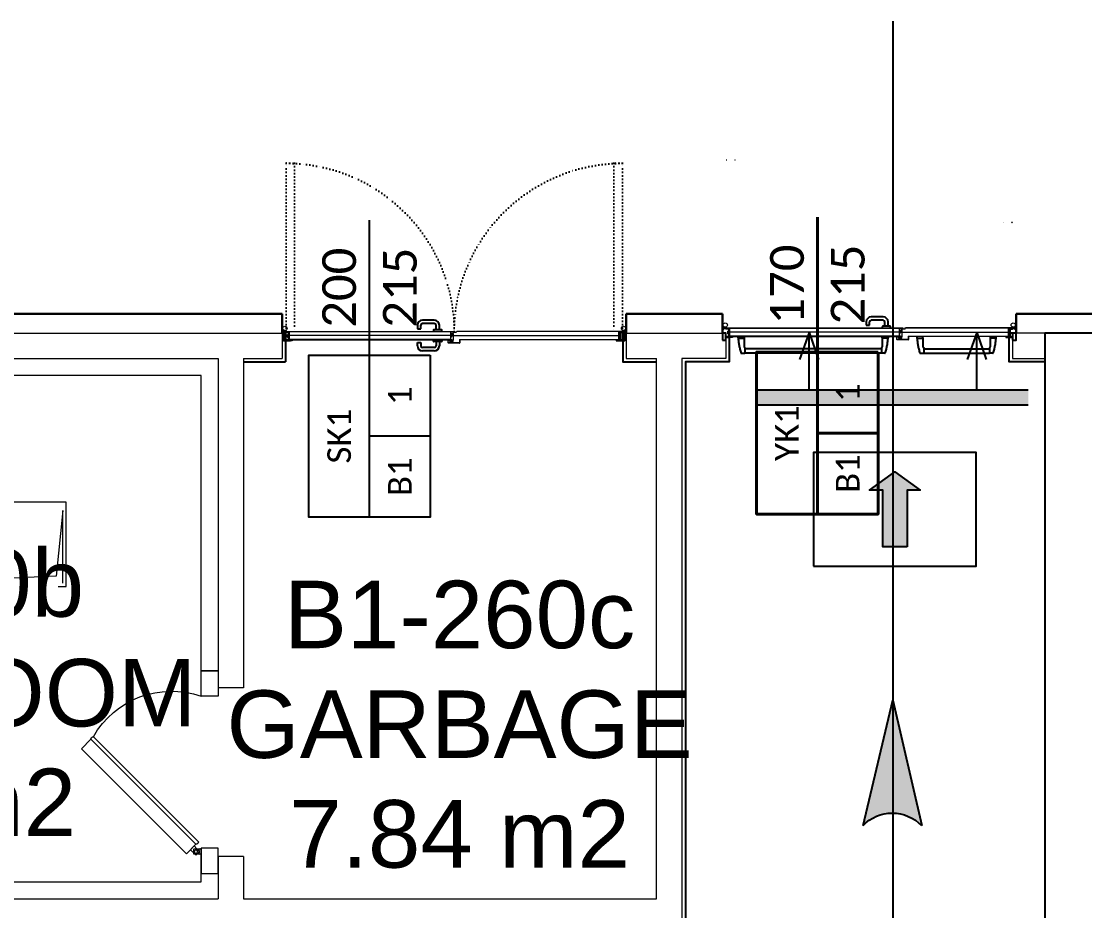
# Model space of a CAD drawing. Header units: metres. Extents: x -20317 to 2216, y -10281 to 3094.
# Drawn here: x -4075 to -3445, y -1088 to -561 of the extents above; entities that cross this region are included whole.
import ezdxf
from ezdxf.enums import TextEntityAlignment as Align

# ---------------------------------------------------------------- set-up
doc = ezdxf.new("R2010")
doc.units = ezdxf.units.M
doc.header["$MEASUREMENT"] = 0
doc.linetypes.add('DOT', pattern=[6.35, 0, -6.35])
doc.linetypes.add('HIDDEN', pattern=[9.525, 6.35, -3.175])
doc.layers.get('0').update_dxf_attribs({"color": 30, "lineweight": 0})
for name, color, linetype in [('6', 242, 'Continuous'), ('AG-DOOR', 2, 'Continuous'), ('AG-DOOR-NOTATION-METAL-SHEET', 4, 'Continuous'), ('AG-DOOR-OPENING', 9, 'HIDDEN'), ('AG-HATCH', 9, 'Continuous'), ('AG-PLASTER', 73, 'Continuous'), ('V-2_Wall_Concrete', 160, 'Continuous')]:
    doc.layers.add(name, color=color, linetype=linetype)
for name, color, linetype, lineweight in [('Ag-110', 3, 'Continuous', 30), ('AG-DOOR-NOTATION-FIRE', 1, 'Continuous', 40), ('AG-Door_Aluminum', 60, 'Continuous', 13), ('AG-Insulation_Heat_Rockwool', 95, 'BATTING', 13), ('AG-Wall', 4, 'Continuous', 20), ('AG-Wall-Cold Room Panel', 1, 'Continuous', 18), ('AI-040 @ 250', 2, 'Continuous', 20), ('shaft', 3, 'Continuous', 20)]:
    doc.layers.add(name, color=color, linetype=linetype, lineweight=lineweight)
doc.styles.add('$0$ARIAL', font='arial.ttf', dxfattribs={"width": 0.9})
doc.styles.add('CALIBRI LIGHT', font='calibril.ttf')
doc.linetypes.add('BATTING', pattern='A,0.00254,-2.54,[134,ltypeshp.shx,S=2.54,R=0,X=-2.54,Y=0],-5.08,[134,ltypeshp.shx,S=2.54,R=180,X=2.54,Y=0],-2.54', length=10.16254)

# ---------------------------------------------------------------- blocks, each defined once
blk = doc.blocks.new('A$C74964C84')
at = {"layer": 'V-2_Wall_Concrete'}
blk.add_lwpolyline([(9500, 2260), (9500, 5540), (2300, 5540)], dxfattribs=at)
blk = doc.blocks.new('$0$ok')
at = {"layer": '6'}
h = blk.add_hatch(color=256, dxfattribs=at)
edge = h.paths.add_edge_path()
edge.add_ellipse((1571515.97, 116941.68), major_axis=(-7.14, 7.19), ratio=1, start_angle=359.4528, end_angle=450.6895)
edge.add_line((1571508.87, 116934.46), (1571477.92, 116941.82))
edge.add_line((1571477.92, 116941.82), (1571508.9, 116948.94))
for p, q in [((1571477.92, 116941.82), (1571508.9, 116948.94)), ((1571508.87, 116934.46), (1571477.92, 116941.82))]:
    blk.add_line(p, q, dxfattribs=at)
at = {"layer": '6', "extrusion": (0, 0, -1)}
blk.add_ellipse((1571515.97, 116941.68), major_axis=(-7.14, 7.19), ratio=1, start_param=4.700354, end_param=6.292737, dxfattribs=at)
blk = doc.blocks.new('$0$KAPIYON')
at = {"layer": '6'}
blk.add_hatch(color=2, dxfattribs=at).paths.add_polyline_path([(1584376.13, 117133.58), (1584364.18, 117133.58), (1584364.18, 117115.13), (1584364.18, 117105.65), (1584357.61, 117105.65), (1584370.16, 117096.63), (1584382.7, 117105.65), (1584376.13, 117105.65), (1584376.13, 117115.13)])
at = {"layer": '6', "color": 4}
blk.add_lwpolyline([(1584330, 117143.19), (1584410.32, 117143.19), (1584410.32, 117087.02), (1584330, 117087.02), (1584330, 117143.19)], dxfattribs=at)
at = {"layer": '6', "color": 2}
blk.add_lwpolyline([(1584376.13, 117133.58), (1584364.18, 117133.58), (1584364.18, 117115.13), (1584364.18, 117105.65), (1584357.61, 117105.65), (1584370.16, 117096.63), (1584382.7, 117105.65), (1584376.13, 117105.65), (1584376.13, 117115.13)], close=True, dxfattribs=at)
blk = doc.blocks.new('$0$A$C07630900')
at = {"layer": '6', "xscale": 0.5, "yscale": 0.5, "zscale": 0.5, "rotation": 270}
blk.add_blockref('$0$KAPIYON', (-58543.51, 792191.76), dxfattribs=at)
blk = doc.blocks.new('$0$A$C2DA34C5B')
at = {"xscale": 24, "yscale": 24, "zscale": 24}
blk.add_blockref('$0$A$C07630900', (315.3, -160.4), dxfattribs=at)
blk = doc.blocks.new('$0$I')
at = {"layer": '6', "linetype": 'Continuous'}
blk.add_hatch(color=4, dxfattribs=at).paths.add_polyline_path([(208591, 128493), (208591, 128667), (205379, 128667), (205379, 128493)])
at = {"layer": '6', "color": 4}
for p, q in [((208591, 128667), (205379, 128667)), ((205379, 128493), (208591, 128493))]:
    blk.add_line(p, q, dxfattribs=at)
at = {"layer": '6'}
for p, q in [((205991, 128493), (205991, 127812)), ((207979, 128493), (207979, 127812)), ((205991, 127812), (205877, 128131)), ((205991, 127812), (206104, 128131)), ((207979, 127812), (207866, 128131)), ((207979, 127812), (208093, 128131))]:
    blk.add_line(p, q, dxfattribs=at)
blk = doc.blocks.new('$0$A$C797D3CE4')
at = {"layer": '6', "xscale": -0.4999999999999911, "yscale": 0.4999999999999911, "zscale": 0.4999999999999911, "rotation": 180}
blk.add_blockref('$0$I', (-103492.2, 64333.6), dxfattribs=at)
at = {"layer": '6', "ltscale": 250, "rotation": 270}
blk.add_blockref('$0$A$C2DA34C5B', (-11.9, 33.2), dxfattribs=at)
blk = doc.blocks.new('$0$A$C742A37F2')
at = {"layer": '6'}
blk.add_line((58.85, -0.7747), (58.85, -19.8211), dxfattribs=at)
at = {"layer": '6', "xscale": -0.000999999999985448, "yscale": 0.000999999999985448, "zscale": 0.000999999999985448}
blk.add_blockref('$0$A$C797D3CE4', (58.8503, -3.0469), dxfattribs=at)
at = {"layer": '6', "extrusion": (0, 0, -1), "xscale": -0.02399999999994179, "yscale": 0.02399999999994179, "zscale": -0.02399999999994179, "rotation": 90}
blk.add_blockref('$0$ok', (2747.7537, 37710.674), dxfattribs=at)
blk = doc.blocks.new('*U16')
at = {"style": '$0$ARIAL'}
for tag, p in [('NO', (1.676, 0.8)), ('MAHAL', (1.676, -1.8)), ('ALAN', (1.676, -4.4))]:
    blk.add_attdef(tag, text='', height=1.6, dxfattribs=at).set_placement(p, align=Align.MIDDLE_CENTER)
blk = doc.blocks.new('conta')
at = {"layer": 'AG-Door_Aluminum', "ltscale": 10}
for p, q in [((-2649.87, 5345.53), (-2649.81, 5345.61)), ((-2649.88, 5344.46), (-2649.78, 5344.3)), ((-2649.78, 5344.3), (-2649.74, 5344.3)), ((-2649.72, 5345.4), (-2649.28, 5345.4)), ((-2649.25, 5345.41), (-2649.09, 5345.51)), ((-2648.97, 5344.05), (-2648.78, 5343.8)), ((-2648.87, 5344.09), (-2648.7, 5343.86)), ((-2648.83, 5344.87), (-2648.56, 5345.24)), ((-2648.77, 5345.12), (-2648.63, 5345.3)), ((-2648.71, 5343.79), (-2648.71, 5343.79)), ((-2648.56, 5345.31), (-2648.56, 5345.31))]:
    blk.add_line(p, q, dxfattribs=at)
for centre, radius, start, end in [((-2649.74, 5345.58), 0.0696, 22.24275, 159.25804), ((-2649.01, 5345.57), 0.05, 18.79511, 42.1429), ((-2651.17, 5344.83), 2.33, 7.58966, 18.79511), ((-2653.03, 5345), 3.19, 350.46739, 8.93723), ((-2649.87, 5344.47), 0.02, 170.46739, 213.74513), ((-2649.83, 5345.5), 0.05, 140.63452, 188.93723), ((-2650.94, 5345.01), 1.24, 340.33821, 16.77718), ((-2649.74, 5344.58), 0.03, 160.33821, 273.26661), ((-2649.72, 5345.37), 0.03, 90, 196.77718), ((-2649.56, 5341.55), 3.01, 80.43616, 93.26661), ((-2649.28, 5345.45), 0.05, 270, 303.00619), ((-2649.22, 5344.14), 0.231, 353.95711, 81.90038), ((-2649.08, 5345.49), 0.03, 4.79721, 123.00619), ((-2649.06, 5344.54), 0.03, 260.43616, 338.70659), ((-2650.22, 5344.99), 1.27, 338.70659, 23.04177), ((-2648.89, 5344.11), 0.1, 173.95711, 217.26527), ((-2658.2, 5345.19), 9.36, 353.68569, 357.8537), ((-2648.79, 5344.15), 0.1, 173.68569, 217.26527), ((-2648.81, 5345.15), 0.05, 187.58966, 322.73473), ((-2648.79, 5344.84), 0.05, 142.73473, 180.2669), ((-2648.74, 5343.83), 0.05, 217.26527, 307.26527), ((-2648.74, 5343.83), 0.05, 307.26527, 37.26527), ((-2648.59, 5345.27), 0.05, 52.73473, 142.73473), ((-2648.59, 5345.27), 0.05, 322.73473, 52.73473)]:
    blk.add_arc(centre, radius, start, end, dxfattribs=at)
for points, knots in [([(-2648.98, 5345.6), (-2649, 5345.63), (-2649.09, 5345.71), (-2649.23, 5345.44), (-2649.32, 5345.74), (-2649.39, 5345.46), (-2649.51, 5345.75), (-2649.59, 5345.5), (-2649.65, 5345.57), (-2649.68, 5345.61)], [0.0086373, 0.0086373, 0.0086373, 0.0086373, 0.1097304, 0.3133405, 0.4430081, 0.5658764, 0.7165186, 0.8527974, 0.9648495, 0.9648495, 0.9648495, 0.9648495]), ([(-2649.74, 5344.31), (-2649.74, 5344.34), (-2649.7, 5344.52), (-2649.59, 5344.33), (-2649.34, 5344.36), (-2649.23, 5344.37), (-2649.18, 5344.37)], [0, 0, 0, 0, 0.1008757, 0.3841126, 0.5436166, 0.6906785, 0.6906785, 0.6906785, 0.6906785])]:
    blk.add_open_spline(points, degree=3, knots=knots, dxfattribs=at)
blk = doc.blocks.new('YANGIN KAC KAPI')
at = {"layer": 'AG-HATCH', "lineweight": 5, "ltscale": 2}
h = blk.add_hatch(color=256, dxfattribs=at)
h.dxf.hatch_style = 1
h.paths.add_polyline_path([(-1.6435, -0.0225), (-1.6455, -0.0225), (-1.6455, -0.0085), (-1.6435, -0.0085)])
h = blk.add_hatch(color=256, dxfattribs=at)
h.dxf.hatch_style = 1
h.paths.add_polyline_path([(0.0235, -0.0225), (0.0255, -0.0225), (0.0255, -0.0085), (0.0235, -0.0085)])
at = {"layer": 'AG-DOOR', "color": 4, "lineweight": -2, "ltscale": 10}
for p, q in [((-0.728, 0.0772), (-0.798, 0.0772)), ((-0.828, 0.0472), (-0.828, 0.0272)), ((-0.828, 0.0272), (-0.808, 0.0272)), ((-0.808, 0.0272), (-0.808, 0.0472)), ((-0.728, 0.0572), (-0.798, 0.0572)), ((-0.733, 0.0187), (-0.733, 0.0112)), ((-0.6855, 0.0212), (-0.7305, 0.0212)), ((-0.718, 0.0212), (-0.718, 0.0472)), ((-0.698, 0.0212), (-0.698, 0.0472)), ((-0.683, 0.0112), (-0.683, 0.0187))]:
    blk.add_line(p, q, dxfattribs=at)
at = {"layer": 'AG-DOOR', "color": 9, "linetype": 'HIDDEN', "ltscale": 100}
for p, q in [((-1.5872, -0.0463), (-1.5872, -0.0388)), ((-1.5872, -0.0463), (-1.5872, -0.0388)), ((-1.5872, -0.0463), (-1.5872, -0.0388)), ((-1.5847, -0.0488), (-1.5547, -0.0488)), ((-1.5522, -0.0388), (-1.5522, -0.0463)), ((-1.5522, -0.0463), (-1.5522, -0.1013)), ((-0.733, -0.0463), (-0.733, -0.0388)), ((-0.733, -0.0463), (-0.733, -0.0388)), ((-0.733, -0.0463), (-0.733, -0.0388)), ((-0.733, -0.0463), (-0.733, -0.1013)), ((-0.7005, -0.0488), (-0.7305, -0.0488)), ((-0.698, -0.0388), (-0.698, -0.0463)), ((-0.527, -0.0388), (-0.527, -0.0463)), ((-0.5245, -0.0488), (-0.4945, -0.0488)), ((-0.492, -0.0463), (-0.492, -0.0388)), ((-0.492, -0.0463), (-0.492, -0.0388)), ((-0.492, -0.0463), (-0.492, -0.0388)), ((-0.492, -0.0463), (-0.492, -0.1013)), ((-0.0928, -0.0388), (-0.0928, -0.0463)), ((-0.0928, -0.0463), (-0.0928, -0.1013)), ((-0.0603, -0.0488), (-0.0903, -0.0488)), ((-0.0578, -0.0463), (-0.0578, -0.0388)), ((-0.0578, -0.0463), (-0.0578, -0.0388)), ((-0.0578, -0.0463), (-0.0578, -0.0388)), ((-1.5472, -0.1038), (-1.5497, -0.1038)), ((-1.5472, -0.1038), (-1.5472, -0.1388)), ((-0.738, -0.1113), (-1.5472, -0.1113)), ((-0.738, -0.1038), (-0.738, -0.1388)), ((-0.738, -0.1038), (-0.7355, -0.1038)), ((-0.487, -0.1038), (-0.4895, -0.1038)), ((-0.487, -0.1038), (-0.487, -0.1388)), ((-0.487, -0.1113), (-0.0978, -0.1113)), ((-0.0978, -0.1038), (-0.0978, -0.1388)), ((-0.0978, -0.1038), (-0.0953, -0.1038)), ((-1.5679, -0.1388), (-1.5472, -0.1388)), ((-0.738, -0.1388), (-1.5472, -0.1388)), ((-0.7173, -0.1388), (-0.738, -0.1388)), ((-0.5077, -0.1388), (-0.487, -0.1388)), ((-0.487, -0.1388), (-0.0978, -0.1388)), ((-0.0771, -0.1388), (-0.0978, -0.1388))]:
    blk.add_line(p, q, dxfattribs=at)
at = {"layer": 'AG-DOOR', "color": 9, "ltscale": 10}
for p, q in [((-0.627, -0.001), (-0.63, -0.001)), ((-0.63, -0.0203), (-0.627, -0.0203)), ((-0.627, -0.016), (-0.627, -0.001)), ((-0.627, -0.0035), (-0.617, -0.0035)), ((-0.627, -0.0055), (-0.617, -0.0055)), ((-0.617, -0.0095), (-0.627, -0.016)), ((-0.627, -0.0203), (-0.627, -0.016))]:
    blk.add_line(p, q, dxfattribs=at)
at = {"layer": 'AG-DOOR', "color": 4, "lineweight": -2, "ltscale": 10}
for centre, radius, start, end in [((-0.798, 0.0472), 0.03, 90, 180), ((-0.728, 0.0472), 0.03, 0, 90), ((-0.798, 0.0472), 0.01, 90, 180), ((-0.7305, 0.0187), 0.0025, 90, 180), ((-0.728, 0.0472), 0.01, 0, 90), ((-0.6855, 0.0187), 0.0025, 0, 90)]:
    blk.add_arc(centre, radius, start, end, dxfattribs=at)
at = {"layer": 'AG-DOOR', "color": 9, "linetype": 'HIDDEN', "ltscale": 100}
for centre, radius, start, end in [((-1.2116, -0.0232), 0.3763, 183.52771, 197.61984), ((-1.5847, -0.0463), 0.0025, 180, 270), ((-1.5547, -0.0463), 0.0025, 270, 0), ((-0.7305, -0.0463), 0.0025, 180, 270), ((-0.7305, -0.0463), 0.0025, 180, 270), ((-0.7305, -0.0463), 0.0025, 180, 270), ((-1.0736, -0.0232), 0.3763, 342.38016, 356.47229), ((-0.7005, -0.0463), 0.0025, 270, 0), ((-0.1514, -0.0232), 0.3763, 183.52771, 197.61984), ((-0.5245, -0.0463), 0.0025, 180, 270), ((-0.4945, -0.0463), 0.0025, 270, 0), ((-0.4945, -0.0463), 0.0025, 270, 0), ((-0.4945, -0.0463), 0.0025, 270, 0), ((-0.0903, -0.0463), 0.0025, 180, 270), ((-0.4334, -0.0232), 0.3763, 342.38016, 356.47229), ((-0.0603, -0.0463), 0.0025, 270, 0), ((-1.5497, -0.1013), 0.0025, 180, 270), ((-0.7355, -0.1013), 0.0025, 270, 0), ((-0.4895, -0.1013), 0.0025, 180, 270), ((-0.0953, -0.1013), 0.0025, 270, 0), ((-1.5679, -0.1363), 0.0025, 197.61984, 270), ((-0.7173, -0.1363), 0.0025, 270, 342.38016), ((-0.5077, -0.1363), 0.0025, 197.61984, 270), ((-0.0771, -0.1363), 0.0025, 270, 342.38016)]:
    blk.add_arc(centre, radius, start, end, dxfattribs=at)
at = {"layer": 'AG-DOOR-OPENING', "color": 9, "linetype": 'DOT'}
for points in [[(-1.657, 0.0112), (-1.657, 1.0072, -0.414214), (-1.656, 1.0082), (-1.608, 1.0082, -0.414214), (-1.607, 1.0072), (-1.607, 0.0112)], [(0.037, 0.0112), (0.037, 0.6352, 0.414214), (0.036, 0.6362), (-0.012, 0.6362, 0.414214), (-0.013, 0.6352), (-0.013, 0.0112)]]:
    blk.add_lwpolyline(points, format="xyb", dxfattribs=at)
for centre, radius, start, end in [((-1.6505, -0.0343), 1.0415, 2.44737, 90.35502), ((0.0275, -0.0023), 0.6376, 89.14491, 178.86795)]:
    blk.add_arc(centre, radius, start, end, dxfattribs=at)
at = {"layer": 'AG-Door_Aluminum', "color": 9, "ltscale": 10}
for p, q in [((-1.6755, 0.0251), (-1.679, 0.024)), ((-1.6713, 0.0143), (-1.6705, 0.0108)), ((-1.6705, 0.0108), (-1.6676, 0.0114)), ((-1.6676, 0.0114), (-1.6686, 0.0162)), ((-1.6676, 0.01), (-1.6676, 0.0167)), ((-1.6646, 0.01), (-1.6646, 0.0161)), ((-1.6547, 0.0195), (-1.6595, 0.0149)), ((-1.642, 0.008), (-1.6568, 0.008)), ((-1.642, 0.005), (-1.6431, 0.005)), ((-1.64, -0.0085), (-1.64, 0.003)), ((0.02, -0.0085), (0.02, 0.003)), ((0.022, 0.008), (0.0368, 0.008)), ((0.022, 0.005), (0.0231, 0.005)), ((0.0347, 0.0195), (0.0395, 0.0149)), ((0.0446, 0.01), (0.0446, 0.0161)), ((0.0476, 0.01), (0.0476, 0.0167)), ((0.0476, 0.0114), (0.0486, 0.0162)), ((0.0505, 0.0108), (0.0476, 0.0114)), ((0.0513, 0.0143), (0.0505, 0.0108)), ((0.0555, 0.0251), (0.059, 0.024)), ((-1.64, -0.0174), (-1.64, -0.0085)), ((-1.637, -0.0174), (-1.64, -0.0174)), ((0.017, -0.0174), (0.02, -0.0174)), ((0.02, -0.0174), (0.02, -0.0085))]:
    blk.add_line(p, q, dxfattribs=at)
at = {"layer": 'AG-Door_Aluminum', "ltscale": 0.3}
for p, q in [((-1.657, 0.0092), (-1.657, 0.0102)), ((-1.656, 0.0112), (-0.6109, 0.0112)), ((-1.656, 0.0102), (-0.611, 0.0102)), ((-1.656, 0.0102), (-1.656, 0.0092)), ((-1.656, 0.0092), (-1.637, 0.0092)), ((-1.656, 0.0082), (-1.639, 0.0082)), ((-1.655, 0.0092), (-1.655, 0.0102)), ((-1.639, 0.0092), (-1.639, 0.0082)), ((-1.637, -0.0085), (-1.637, 0.0092)), ((-1.636, -0.0085), (-1.636, 0.0092)), ((-0.631, -0.0085), (-0.631, 0.0092)), ((-0.63, -0.0085), (-0.63, 0.0092)), ((-0.611, 0.0092), (-0.63, 0.0092)), ((-0.628, 0.0092), (-0.628, 0.0082)), ((-0.611, 0.0082), (-0.628, 0.0082)), ((-0.6186, 0.006), (-0.6186, -0.0005)), ((-0.6176, 0.007), (-0.5982, 0.007)), ((-0.6171, 0.006), (-0.5977, 0.006)), ((-0.612, 0.0092), (-0.612, 0.0102)), ((-0.611, 0.0102), (-0.611, 0.0092)), ((-0.61, 0.0092), (-0.61, 0.0102)), ((-0.5982, 0.007), (-0.5945, 0.0112)), ((-0.5977, 0.006), (-0.5941, 0.0102)), ((0.036, 0.0112), (-0.5945, 0.0112)), ((0.036, 0.0102), (-0.5941, 0.0102)), ((0.016, -0.0085), (0.016, 0.0092)), ((0.017, -0.0085), (0.017, 0.0092)), ((0.036, 0.0092), (0.017, 0.0092)), ((0.019, 0.0092), (0.019, 0.0082)), ((0.036, 0.0082), (0.019, 0.0082)), ((0.035, 0.0092), (0.035, 0.0102)), ((0.036, 0.0102), (0.036, 0.0092)), ((0.037, 0.0092), (0.037, 0.0102)), ((-1.637, -0.0378), (-1.637, -0.0085)), ((-1.636, -0.0378), (-1.636, -0.0085)), ((-0.631, -0.0378), (-1.636, -0.0378)), ((-1.636, -0.0388), (-0.631, -0.0388)), ((-0.6468, -0.0576), (-0.6468, -0.0421)), ((-0.6458, -0.0411), (-0.6335, -0.0411)), ((-0.6458, -0.0571), (-0.6458, -0.0426)), ((-0.5783, -0.0586), (-0.6458, -0.0586)), ((-0.6453, -0.0421), (-0.6341, -0.0421)), ((-0.5788, -0.0576), (-0.6453, -0.0576)), ((-0.6336, -0.0427), (-0.6348, -0.0489)), ((-0.6338, -0.0501), (-0.6186, -0.0501)), ((-0.631, -0.0378), (-0.631, -0.0085)), ((-0.63, -0.0378), (-0.63, -0.0085)), ((-0.6176, -0.0491), (-0.6176, -0.0416)), ((-0.5783, -0.0388), (-0.5783, -0.0571)), ((-0.5773, -0.0378), (0.016, -0.0378)), ((-0.5773, -0.0393), (-0.5773, -0.0576)), ((0.016, -0.0388), (-0.5768, -0.0388)), ((0.016, -0.0378), (0.016, -0.0085)), ((0.017, -0.0378), (0.017, -0.0085))]:
    blk.add_line(p, q, dxfattribs=at)
at = {"layer": 'AG-Door_Aluminum', "color": 4, "ltscale": 0.3}
for p, q in [((-1.6448, 0.0044), (-1.6448, -0.0057)), ((0.0248, 0.0044), (0.0248, -0.0057)), ((-1.6453, -0.0384), (-1.6567, -0.0384)), ((-1.6473, -0.0085), (-1.6473, -0.0082)), ((-1.6473, -0.0228), (-1.6473, -0.0085)), ((-1.6448, -0.0253), (-1.6448, -0.0379)), ((0.0248, -0.0253), (0.0248, -0.0379)), ((0.0253, -0.0384), (0.0367, -0.0384)), ((0.0273, -0.0085), (0.0273, -0.0082)), ((0.0273, -0.0228), (0.0273, -0.0085))]:
    blk.add_line(p, q, dxfattribs=at)
for points in [[(-1.6742, 0.0074), (-1.6742, 0), (-1.676, 0), (-1.676, 0.0074, -0.414214), (-1.6734, 0.01), (-1.6624, 0.01, -0.414214), (-1.66, 0.0076, 0.414214), (-1.6594, 0.007), (-1.6456, 0.007)], [(-1.6456, 0.0052), (-1.6594, 0.0052, -0.414214), (-1.6618, 0.0076, 0.414214), (-1.6624, 0.0082), (-1.6734, 0.0082, 0.414214), (-1.6742, 0.0074)], [(-1.643, 0.0044), (-1.643, -0.006, -0.414214), (-1.645, -0.008, 0.414214), (-1.6455, -0.0085), (-1.6455, -0.0225, 0.414214), (-1.645, -0.023, -0.414214), (-1.643, -0.025), (-1.643, -0.0379, -0.414214), (-1.6453, -0.0402), (-1.6567, -0.0402, 1), (-1.6567, -0.0432), (-1.6218, -0.0432)], [(0.023, 0.0044), (0.023, -0.006, 0.414214), (0.025, -0.008, -0.414214), (0.0255, -0.0085), (0.0255, -0.0225, -0.414214), (0.025, -0.023, 0.414214), (0.023, -0.025), (0.023, -0.0379, 0.414214), (0.0253, -0.0402), (0.0367, -0.0402, -1), (0.0367, -0.0432), (0.0018, -0.0432)], [(0.0542, 0.0074), (0.0542, 0), (0.056, 0), (0.056, 0.0074, 0.414214), (0.0534, 0.01), (0.0424, 0.01, 0.414214), (0.04, 0.0076, -0.414214), (0.0394, 0.007), (0.0256, 0.007)], [(0.0256, 0.0052), (0.0394, 0.0052, 0.414214), (0.0418, 0.0076, -0.414214), (0.0424, 0.0082), (0.0534, 0.0082, -0.414214), (0.0542, 0.0074)], [(-1.631, -0.0432), (-1.631, -0.0414), (-1.6218, -0.0414, -1), (-1.6218, -0.045), (-1.6567, -0.045)], [(0.011, -0.0432), (0.011, -0.0414), (0.0018, -0.0414, 1), (0.0018, -0.045), (0.0367, -0.045)]]:
    blk.add_lwpolyline(points, format="xyb", dxfattribs=at)
at = {"layer": 'AG-Door_Aluminum', "ltscale": 0.3}
for points in [[(-0.6176, 0.0055), (-0.6176, 0, 0.414214), (-0.6171, -0.0005), (-0.6168, -0.0005, -0.414214), (-0.6158, -0.0015), (-0.6158, -0.0401, -0.414214), (-0.6168, -0.0411), (-0.6171, -0.0411)], [(-0.6176, -0.0015), (-0.6173, -0.0015, -0.414214), (-0.6168, -0.002), (-0.6168, -0.0396, -0.414214), (-0.6173, -0.0401), (-0.6176, -0.0401, 0.414214), (-0.6186, -0.0411), (-0.6186, -0.0486, -0.414214), (-0.6191, -0.0491), (-0.6332, -0.0491, -0.469603), (-0.6337, -0.0485), (-0.6325, -0.0422)]]:
    blk.add_lwpolyline(points, format="xyb", dxfattribs=at)
at = {"layer": 'AG-Door_Aluminum', "color": 9, "ltscale": 10}
for centre in [(-1.6634, 0.0286), (0.0434, 0.0286)]:
    blk.add_circle(centre, 0.0126, dxfattribs=at)
for centre, radius, start, end in [((-1.6634, 0.0286), 0.0163, 196.34581, 241.20119), ((-1.6715, 0.0156), 0.00297, 12.12919, 36.6827), ((-1.6568, 0.012), 0.007, 144.8285, 196.60081), ((-1.6568, 0.012), 0.004, 133.50103, 269.7288), ((-1.642, 0.003), 0.005, 0, 89.99772), ((-1.642, 0.003), 0.002, 0, 90), ((0.022, 0.003), 0.005, 90.00228, 180), ((0.022, 0.003), 0.002, 90, 180), ((0.0368, 0.012), 0.004, 270.2712, 46.49897), ((0.0368, 0.012), 0.007, 343.39919, 35.1715), ((0.0515, 0.0156), 0.00297, 143.3173, 167.87081), ((0.0434, 0.0286), 0.0163, 298.79881, 343.65419)]:
    blk.add_arc(centre, radius, start, end, dxfattribs=at)
at = {"layer": 'AG-Door_Aluminum', "ltscale": 0.3}
for centre, radius, start, end in [((-1.656, 0.0102), 0.001, 90, 180), ((-1.656, 0.0092), 0.001, 180, 270), ((-1.637, 0.0092), 0.001, 0, 90), ((-0.63, 0.0092), 0.001, 90, 180), ((-0.6176, 0.006), 0.001, 90, 180), ((-0.6171, 0.0055), 0.0005, 90, 180), ((-0.611, 0.0102), 0.001, 0, 90), ((-0.611, 0.0092), 0.001, 270, 0), ((0.017, 0.0092), 0.001, 90, 180), ((0.036, 0.0102), 0.001, 0, 90), ((0.036, 0.0092), 0.001, 270, 0), ((-1.636, -0.0378), 0.001, 180, 270), ((-0.6458, -0.0421), 0.001, 90, 180), ((-0.6458, -0.0576), 0.001, 180, 270), ((-0.6453, -0.0426), 0.0005, 90, 180), ((-0.6453, -0.0571), 0.0005, 180, 270), ((-0.6338, -0.0491), 0.001, 168.93196, 270), ((-0.6341, -0.0426), 0.0005, 348.93196, 90), ((-0.6335, -0.0421), 0.001, 349.38034, 90), ((-0.631, -0.0378), 0.001, 270, 0), ((-0.6176, -0.0005), 0.001, 180, 270), ((-0.6186, -0.0491), 0.001, 270, 0), ((-0.6171, -0.0416), 0.0005, 90, 180), ((-0.5788, -0.0571), 0.0005, 270, 0), ((-0.5773, -0.0388), 0.001, 90.00032, 180), ((-0.5783, -0.0576), 0.001, 270, 0), ((-0.5768, -0.0393), 0.0005, 90, 180), ((0.016, -0.0378), 0.001, 270, 0)]:
    blk.add_arc(centre, radius, start, end, dxfattribs=at)
at = {"layer": 'AG-Door_Aluminum', "color": 4, "ltscale": 0.3}
for centre, radius, start, end in [((-1.6456, 0.0044), 0.0026, 0, 90), ((-1.6456, 0.0044), 0.0008, 0, 90), ((0.0256, 0.0044), 0.0026, 90, 180), ((0.0256, 0.0044), 0.0008, 90, 180), ((-1.6567, -0.0417), 0.0033, 90, 270), ((-1.6453, -0.0082), 0.002, 90, 180), ((-1.6453, -0.0228), 0.002, 180, 270), ((-1.6453, -0.0057), 0.0005, 270, 0), ((-1.6453, -0.0253), 0.0005, 0, 90), ((-1.6453, -0.0379), 0.0005, 270, 0), ((0.0253, -0.0057), 0.0005, 180, 270), ((0.0253, -0.0253), 0.0005, 90, 180), ((0.0253, -0.0379), 0.0005, 180, 270), ((0.0253, -0.0082), 0.002, 0, 90), ((0.0253, -0.0228), 0.002, 270, 0), ((0.0367, -0.0417), 0.0033, 270, 90)]:
    blk.add_arc(centre, radius, start, end, dxfattribs=at)
at = {"layer": 'AG-HATCH', "color": 9, "linetype": 'Continuous'}
for p, q in [((-1.6565, -0.0427), (-1.6565, -0.0422)), ((-1.6514, -0.0419), (-1.6504, -0.0403)), ((-1.651, -0.0432), (-1.6378, -0.0432)), ((-1.6503, -0.0413), (-1.6498, -0.0407)), ((-1.6501, -0.0416), (-1.6484, -0.0416)), ((-1.6476, -0.0412), (-1.6471, -0.0403)), ((-1.6469, -0.0413), (-1.6466, -0.0407)), ((-1.6467, -0.0416), (-1.6451, -0.0416)), ((-1.643, -0.0395), (-1.643, -0.0353)), ((-1.642, -0.0352), (-1.6405, -0.0403)), ((0.031, -0.0432), (0.0178, -0.0432)), ((0.022, -0.0352), (0.0205, -0.0403)), ((0.023, -0.0395), (0.023, -0.0353)), ((0.0267, -0.0416), (0.0251, -0.0416)), ((0.0269, -0.0413), (0.0266, -0.0407)), ((0.0276, -0.0412), (0.0271, -0.0403)), ((0.0301, -0.0416), (0.0284, -0.0416)), ((0.0303, -0.0413), (0.0298, -0.0407)), ((0.0314, -0.0419), (0.0304, -0.0403)), ((0.0315, -0.0427), (0.0315, -0.0422))]:
    blk.add_line(p, q, dxfattribs=at)
at = {"layer": 'AG-HATCH', "ltscale": 2.5}
for points in [[(-1.68, -0.06), (-1.66, -0.06), (-1.66, -0.02), (-1.68, -0.02), (-1.68, -0.06)], [(0.04, -0.06), (0.06, -0.06), (0.06, -0.02), (0.04, -0.02), (0.04, -0.06)]]:
    blk.add_lwpolyline(points, dxfattribs=at)
at = {"layer": 'AG-HATCH', "lineweight": 5, "ltscale": 2}
for points in [[(-1.6455, -0.0225), (-1.6435, -0.0225), (-1.6435, -0.0085), (-1.6455, -0.0085), (-1.6455, -0.0225)], [(0.0255, -0.0225), (0.0235, -0.0225), (0.0235, -0.0085), (0.0255, -0.0085), (0.0255, -0.0225)]]:
    blk.add_lwpolyline(points, dxfattribs=at)
at = {"layer": 'AG-HATCH', "color": 9, "linetype": 'Continuous'}
for centre, radius, start, end in [((-1.6461, -0.1754), 0.1336, 92.29751, 94.48629), ((-1.6514, -0.0182), 0.0251, 258.20033, 270.91744), ((-1.6501, -0.0405), 0.000316, 324.95864, 145.01524), ((-1.6501, -0.0414), 0.000211, 145.01233, 270), ((-1.6484, -0.0406), 0.00105, 270.01063, 324.99231), ((-1.6468, -0.0405), 0.000316, 331.16903, 157.44011), ((-1.6467, -0.0414), 0.000211, 151.21018, 270), ((-1.6451, -0.0395), 0.00211, 270, 0), ((-1.6425, -0.0353), 0.000526, 15.58841, 180), ((-1.6391, -0.0399), 0.00147, 195.58873, 270), ((-1.6386, -0.0169), 0.0245, 268.78063, 294.54598), ((-1.6425, -0.0108), 0.0327, 278.29216, 296.04744), ((-1.6283, -0.0397), 0.000526, 285.31477, 104.50815), ((0.0083, -0.0397), 0.000526, 75.49185, 254.68523), ((0.0225, -0.0108), 0.0327, 243.95256, 261.70784), ((0.0186, -0.0169), 0.0245, 245.45402, 271.21937), ((0.0191, -0.0399), 0.00147, 270, 344.41127), ((0.0225, -0.0353), 0.000526, 0, 164.41159), ((0.0251, -0.0395), 0.00211, 180, 270), ((0.0268, -0.0405), 0.000316, 22.55989, 208.83097), ((0.0267, -0.0414), 0.000211, 270, 28.78982), ((0.0284, -0.0406), 0.00105, 215.00769, 269.98937), ((0.0301, -0.0405), 0.000316, 34.98476, 215.04136), ((0.0301, -0.0414), 0.000211, 270, 34.98767), ((0.031, -0.0427), 0.000526, 270, 0), ((0.031, -0.0422), 0.000526, 0, 35.00769)]:
    blk.add_arc(centre, radius, start, end, dxfattribs=at)
at = {"layer": 'AG-Insulation_Heat_Rockwool', "ltscale": 0.45}
for p, q in [((-0.631, -0.0138), (-1.636, -0.0138)), ((-0.6158, -0.0138), (0.016, -0.0138))]:
    blk.add_line(p, q, dxfattribs=at)
at = {"layer": 'AG-DOOR', "xscale": -0.01, "yscale": 0.01, "zscale": 0.01, "rotation": 270}
blk.add_blockref('conta', (-54.0784, 26.4499), dxfattribs=at)
blk = doc.blocks.new('*U118')
blk.add_lwpolyline([(1000, -450), (2200, -450), (2200, 450), (1000, 450)], close=True)
for points in [[(2200, 0), (0, 0)], [(1600, -450), (1600, 0)]]:
    blk.add_lwpolyline(points)
at = {"style": 'CALIBRI LIGHT'}
for tag, height, p in [('GENİŞLİK', 250, (500, 225)), ('KAPIKODU', 175, (1600, 225)), ('YÜKSEKLİK', 250, (500, -225)), ('KATTAKI.SAYISI', 175, (1300, -225)), ('BULUNDUGU.KAT', 175, (1900, -225))]:
    blk.add_attdef(tag, text='', height=height, dxfattribs=at).set_placement(p, align=Align.MIDDLE_CENTER)
blk = doc.blocks.new('A$C022B2E79')
at = {"layer": 'AG-Wall-Cold Room Panel', "ltscale": 1000}
for points in [[(1.8, 69.76, -0.39805), (1.94, 69.76), (5.23, 66.82), (2.97, 64.56), (0.03, 67.85, -0.39805), (0.03, 67.98)], [(2.87, 69.63, 0.617768), (3.45, 69.88), (3.51, 70.98), (0.31, 70.98), (0.37, 69.88, 0.617768), (0.94, 69.63, -0.364026)], [(0.55, 66.58), (0.37, 69.88, 0.617768), (0.94, 69.63, -0.364026), (2.87, 69.63, 0.617768), (3.45, 69.88), (3.26, 66.58, -0.39805), (3.16, 66.48), (0.65, 66.48, -0.39805)], [(68.52, 5.66, 0.491935), (69.93, 7.07), (7.71, 69.3, 0.499706), (6.29, 67.88)]]:
    blk.add_lwpolyline(points, format="xyb", close=True, dxfattribs=at)
blk.add_lwpolyline([(62.86, 0), (68.52, 5.66), (6.29, 67.88), (0.63, 62.23), (62.86, 0)], dxfattribs=at)
blk.add_circle((1.91, 67.88), 1, dxfattribs=at)
blk.add_circle((1.91, 67.88), 1, dxfattribs=at)
blk.add_arc((43.52, 53.51), 53.42, 299.62588, 19.08979, dxfattribs=at)
blk = doc.blocks.new('sac kapı 200x215')
at = {"layer": 'AG-HATCH', "lineweight": 5, "ltscale": 2}
h = blk.add_hatch(color=256, dxfattribs=at)
h.dxf.hatch_style = 1
h.paths.add_polyline_path([(1.65, -2.25), (1.45, -2.25), (1.45, -0.85), (1.65, -0.85)])
h = blk.add_hatch(color=256, dxfattribs=at)
h.dxf.hatch_style = 1
h.paths.add_polyline_path([(198.35, -2.25), (198.55, -2.25), (198.55, -0.85), (198.35, -0.85)])
at = {"layer": 'AG-DOOR', "color": 4, "lineweight": -2, "ltscale": 10}
for p, q in [((88.2, 7.72), (81.2, 7.72)), ((78.2, 4.72), (78.2, 2.72)), ((78.2, 2.72), (80.2, 2.72)), ((80.2, 2.72), (80.2, 4.72)), ((88.2, 5.72), (81.2, 5.72)), ((87.7, 1.87), (87.7, 1.12)), ((92.45, 2.12), (87.95, 2.12)), ((89.2, 2.12), (89.2, 4.72)), ((91.2, 2.12), (91.2, 4.72)), ((92.7, 1.12), (92.7, 1.87)), ((78.2, -5.48), (80.2, -5.48)), ((78.2, -7.48), (78.2, -5.48)), ((80.2, -5.48), (80.2, -7.48)), ((87.7, -4.63), (87.7, -3.88)), ((92.45, -4.88), (87.95, -4.88)), ((89.2, -4.88), (89.2, -7.48)), ((91.2, -4.88), (91.2, -7.48)), ((92.7, -3.88), (92.7, -4.63)), ((88.2, -8.48), (81.2, -8.48)), ((88.2, -10.48), (81.2, -10.48))]:
    blk.add_line(p, q, dxfattribs=at)
at = {"layer": 'AG-DOOR', "color": 9, "ltscale": 10}
for p, q in [((98.3, -0.1), (98, -0.1)), ((98, -2.03), (98.3, -2.03)), ((98.3, -1.6), (98.3, -0.1)), ((98.3, -0.35), (99.3, -0.35)), ((98.3, -0.55), (99.3, -0.55)), ((99.3, -0.95), (98.3, -1.6)), ((98.3, -2.03), (98.3, -1.6))]:
    blk.add_line(p, q, dxfattribs=at)
at = {"layer": 'AG-DOOR', "color": 4, "lineweight": -2, "ltscale": 10}
for centre, radius, start, end in [((81.2, 4.72), 3, 90, 180), ((88.2, 4.72), 3, 0, 90), ((81.2, 4.72), 1, 90, 180), ((87.95, 1.87), 0.25, 90, 180), ((88.2, 4.72), 1, 0, 90), ((92.45, 1.87), 0.25, 0, 90), ((87.95, -4.63), 0.25, 180, 270), ((92.45, -4.63), 0.25, 270, 0), ((81.2, -7.48), 3, 180, 270), ((81.2, -7.48), 1, 180, 270), ((88.2, -7.48), 1, 270, 0), ((88.2, -7.48), 3, 270, 0)]:
    blk.add_arc(centre, radius, start, end, dxfattribs=at)
at = {"layer": 'AG-DOOR-OPENING', "color": 9, "linetype": 'DOT', "ltscale": 0.3}
for points in [[(0.3, 1.12), (0.3, 100.72, -0.414214), (0.4, 100.82), (5.2, 100.82, -0.414214), (5.3, 100.72), (5.3, 1.12)], [(199.7, 1.12), (199.7, 100.72, 0.414214), (199.6, 100.82), (194.8, 100.82, 0.414214), (194.7, 100.72), (194.7, 1.12)]]:
    blk.add_lwpolyline(points, format="xyb", dxfattribs=at)
for centre, start, end in [((0.23, 0.95), 0.0403, 89.95951), ((199.77, 0.95), 90.04049, 179.9597)]:
    blk.add_arc(centre, 99.77, start, end, dxfattribs=at)
at = {"layer": 'AG-Door_Aluminum', "color": 9, "ltscale": 10}
for p, q in [((-1.55, 2.51), (-1.9, 2.4)), ((-1.13, 1.43), (-1.05, 1.08)), ((-1.05, 1.08), (-0.76, 1.14)), ((-0.76, 1.14), (-0.86, 1.62)), ((-0.76, 1), (-0.76, 1.67)), ((-0.46, 1), (-0.46, 1.61)), ((0.53, 1.95), (0.05, 1.49)), ((1.8, 0.8), (0.32, 0.8)), ((1.8, 0.5), (1.69, 0.5)), ((2, -0.85), (2, 0.3)), ((198, -0.85), (198, 0.3)), ((198.2, 0.8), (199.68, 0.8)), ((198.2, 0.5), (198.31, 0.5)), ((199.47, 1.95), (199.95, 1.49)), ((200.46, 1), (200.46, 1.61)), ((200.76, 1), (200.76, 1.67)), ((200.76, 1.14), (200.86, 1.62)), ((201.05, 1.08), (200.76, 1.14)), ((201.13, 1.43), (201.05, 1.08)), ((201.55, 2.51), (201.9, 2.4)), ((2, -1.74), (2, -0.85)), ((2.3, -1.74), (2, -1.74)), ((197.7, -1.74), (198, -1.74)), ((198, -1.74), (198, -0.85))]:
    blk.add_line(p, q, dxfattribs=at)
at = {"layer": 'AG-Door_Aluminum', "ltscale": 0.3}
for p, q in [((0.3, 0.92), (0.3, 1.02)), ((0.4, 1.12), (99.91, 1.12)), ((0.4, 1.02), (99.9, 1.02)), ((0.4, 1.02), (0.4, 0.92)), ((0.4, 0.92), (2.3, 0.92)), ((0.4, 0.82), (2.1, 0.82)), ((0.5, 0.92), (0.5, 1.02)), ((2.1, 0.92), (2.1, 0.82)), ((2.3, -0.85), (2.3, 0.92)), ((2.4, -0.85), (2.4, 0.92)), ((97.9, -0.85), (97.9, 0.92)), ((98, -0.85), (98, 0.92)), ((99.9, 0.92), (98, 0.92)), ((98.2, 0.92), (98.2, 0.82)), ((99.9, 0.82), (98.2, 0.82)), ((99.14, 0.6), (99.14, -0.05)), ((99.24, 0.7), (101.18, 0.7)), ((99.29, 0.6), (101.23, 0.6)), ((99.8, 0.92), (99.8, 1.02)), ((99.9, 1.02), (99.9, 0.92)), ((100, 0.92), (100, 1.02)), ((101.18, 0.7), (101.55, 1.12)), ((101.23, 0.6), (101.59, 1.02)), ((199.6, 1.12), (101.55, 1.12)), ((199.6, 1.02), (101.59, 1.02)), ((197.6, -0.85), (197.6, 0.92)), ((197.7, -0.85), (197.7, 0.92)), ((199.6, 0.92), (197.7, 0.92)), ((197.9, 0.92), (197.9, 0.82)), ((199.6, 0.82), (197.9, 0.82)), ((199.5, 0.92), (199.5, 1.02)), ((199.6, 1.02), (199.6, 0.92)), ((199.7, 0.92), (199.7, 1.02)), ((2.3, -3.78), (2.3, -0.85)), ((2.4, -3.78), (2.4, -0.85)), ((97.9, -3.78), (2.4, -3.78)), ((2.4, -3.88), (97.9, -3.88)), ((96.32, -5.76), (96.32, -4.21)), ((96.42, -4.11), (97.65, -4.11)), ((96.42, -5.71), (96.42, -4.26)), ((103.17, -5.86), (96.42, -5.86)), ((96.47, -4.21), (97.59, -4.21)), ((103.12, -5.76), (96.47, -5.76)), ((97.64, -4.27), (97.52, -4.89)), ((97.62, -5.01), (99.14, -5.01)), ((97.9, -3.78), (97.9, -0.85)), ((98, -3.78), (98, -0.85)), ((99.24, -4.91), (99.24, -4.16)), ((103.17, -3.88), (103.17, -5.71)), ((103.27, -3.78), (197.6, -3.78)), ((103.27, -3.93), (103.27, -5.76)), ((197.6, -3.88), (103.32, -3.88)), ((197.6, -3.78), (197.6, -0.85)), ((197.7, -3.78), (197.7, -0.85))]:
    blk.add_line(p, q, dxfattribs=at)
at = {"layer": 'AG-Door_Aluminum', "color": 4, "ltscale": 0.3}
for p, q in [((1.52, 0.44), (1.52, -0.57)), ((198.48, 0.44), (198.48, -0.57)), ((1.47, -3.84), (0.33, -3.84)), ((1.27, -0.85), (1.27, -0.82)), ((1.27, -2.28), (1.27, -0.85)), ((1.52, -2.53), (1.52, -3.79)), ((198.48, -2.53), (198.48, -3.79)), ((198.53, -3.84), (199.67, -3.84)), ((198.73, -0.85), (198.73, -0.82)), ((198.73, -2.28), (198.73, -0.85))]:
    blk.add_line(p, q, dxfattribs=at)
for points in [[(-1.42, 0.74), (-1.42, 0), (-1.6, 0), (-1.6, 0.74, -0.414214), (-1.34, 1), (-0.24, 1, -0.414214), (0, 0.76, 0.414214), (0.06, 0.7), (1.44, 0.7)], [(1.44, 0.52), (0.06, 0.52, -0.414214), (-0.18, 0.76, 0.414214), (-0.24, 0.82), (-1.34, 0.82, 0.414214), (-1.42, 0.74)], [(1.7, 0.44), (1.7, -0.6, -0.414214), (1.5, -0.8, 0.414214), (1.45, -0.85), (1.45, -2.25, 0.414214), (1.5, -2.3, -0.414214), (1.7, -2.5), (1.7, -3.79, -0.414214), (1.47, -4.02), (0.33, -4.02, 1), (0.33, -4.32), (3.82, -4.32)], [(198.3, 0.44), (198.3, -0.6, 0.414214), (198.5, -0.8, -0.414214), (198.55, -0.85), (198.55, -2.25, -0.414214), (198.5, -2.3, 0.414214), (198.3, -2.5), (198.3, -3.79, 0.414214), (198.53, -4.02), (199.67, -4.02, -1), (199.67, -4.32), (196.18, -4.32)], [(201.42, 0.74), (201.42, 0), (201.6, 0), (201.6, 0.74, 0.414214), (201.34, 1), (200.24, 1, 0.414214), (200, 0.76, -0.414214), (199.94, 0.7), (198.56, 0.7)], [(198.56, 0.52), (199.94, 0.52, 0.414214), (200.18, 0.76, -0.414214), (200.24, 0.82), (201.34, 0.82, -0.414214), (201.42, 0.74)], [(2.9, -4.32), (2.9, -4.14), (3.82, -4.14, -1), (3.82, -4.5), (0.33, -4.5)], [(197.1, -4.32), (197.1, -4.14), (196.18, -4.14, 1), (196.18, -4.5), (199.67, -4.5)]]:
    blk.add_lwpolyline(points, format="xyb", dxfattribs=at)
at = {"layer": 'AG-Door_Aluminum', "ltscale": 0.3}
for points in [[(99.24, 0.55), (99.24, 0, 0.414214), (99.29, -0.05), (99.32, -0.05, -0.414214), (99.42, -0.15), (99.42, -4.01, -0.414214), (99.32, -4.11), (99.29, -4.11)], [(99.24, -0.15), (99.27, -0.15, -0.414214), (99.32, -0.2), (99.32, -3.96, -0.414214), (99.27, -4.01), (99.24, -4.01, 0.414214), (99.14, -4.11), (99.14, -4.86, -0.414214), (99.09, -4.91), (97.68, -4.91, -0.469603), (97.63, -4.85), (97.75, -4.22)]]:
    blk.add_lwpolyline(points, format="xyb", dxfattribs=at)
at = {"layer": 'AG-Door_Aluminum', "color": 9, "ltscale": 10}
for centre in [(-0.34, 2.86), (200.34, 2.86)]:
    blk.add_circle(centre, 1.26, dxfattribs=at)
for centre, radius, start, end in [((-0.34, 2.86), 1.63, 196.34581, 241.20119), ((-1.15, 1.56), 0.297, 12.12919, 36.6827), ((0.32, 1.2), 0.7, 144.8285, 196.60081), ((0.32, 1.2), 0.4, 133.50103, 269.7288), ((1.8, 0.3), 0.5, 0, 89.99772), ((1.8, 0.3), 0.2, 0, 90), ((198.2, 0.3), 0.5, 90.00228, 180), ((198.2, 0.3), 0.2, 90, 180), ((199.68, 1.2), 0.4, 270.2712, 46.49897), ((199.68, 1.2), 0.7, 343.39919, 35.1715), ((201.15, 1.56), 0.297, 143.3173, 167.87081), ((200.34, 2.86), 1.63, 298.79881, 343.65419)]:
    blk.add_arc(centre, radius, start, end, dxfattribs=at)
at = {"layer": 'AG-Door_Aluminum', "ltscale": 0.3}
for centre, radius, start, end in [((0.4, 1.02), 0.1, 90, 180), ((0.4, 0.92), 0.1, 180, 270), ((2.3, 0.92), 0.1, 0, 90), ((98, 0.92), 0.1, 90, 180), ((99.24, 0.6), 0.1, 90, 180), ((99.29, 0.55), 0.05, 90, 180), ((99.9, 1.02), 0.1, 0, 90), ((99.9, 0.92), 0.1, 270, 0), ((197.7, 0.92), 0.1, 90, 180), ((199.6, 1.02), 0.1, 0, 90), ((199.6, 0.92), 0.1, 270, 0), ((2.4, -3.78), 0.1, 180, 270), ((96.42, -4.21), 0.1, 90, 180), ((96.42, -5.76), 0.1, 180, 270), ((96.47, -4.26), 0.05, 90, 180), ((96.47, -5.71), 0.05, 180, 270), ((97.62, -4.91), 0.1, 168.93196, 270), ((97.59, -4.26), 0.05, 348.93196, 90), ((97.65, -4.21), 0.1, 349.38034, 90), ((97.9, -3.78), 0.1, 270, 0), ((99.24, -0.05), 0.1, 180, 270), ((99.14, -4.91), 0.1, 270, 0), ((99.29, -4.16), 0.05, 90, 180), ((103.12, -5.71), 0.05, 270, 0), ((103.27, -3.88), 0.1, 90.00032, 180), ((103.17, -5.76), 0.1, 270, 0), ((103.32, -3.93), 0.05, 90, 180), ((197.6, -3.78), 0.1, 270, 0)]:
    blk.add_arc(centre, radius, start, end, dxfattribs=at)
at = {"layer": 'AG-Door_Aluminum', "color": 4, "ltscale": 0.3}
for centre, radius, start, end in [((1.44, 0.44), 0.26, 0, 90), ((1.44, 0.44), 0.08, 0, 90), ((198.56, 0.44), 0.26, 90, 180), ((198.56, 0.44), 0.08, 90, 180), ((0.33, -4.17), 0.33, 90, 270), ((1.47, -0.82), 0.2, 90, 180), ((1.47, -2.28), 0.2, 180, 270), ((1.47, -0.57), 0.05, 270, 0), ((1.47, -2.53), 0.05, 0, 90), ((1.47, -3.79), 0.05, 270, 0), ((198.53, -0.57), 0.05, 180, 270), ((198.53, -2.53), 0.05, 90, 180), ((198.53, -3.79), 0.05, 180, 270), ((198.53, -0.82), 0.2, 0, 90), ((198.53, -2.28), 0.2, 270, 0), ((199.67, -4.17), 0.33, 270, 90)]:
    blk.add_arc(centre, radius, start, end, dxfattribs=at)
at = {"layer": 'AG-HATCH', "color": 9, "linetype": 'Continuous'}
for p, q in [((0.4, -4.32), (2.22, -4.32)), ((0.85, -4.27), (0.85, -4.22)), ((0.86, -4.19), (0.96, -4.03)), ((0.97, -4.13), (1.02, -4.07)), ((0.99, -4.16), (1.16, -4.16)), ((1.24, -4.12), (1.29, -4.03)), ((1.31, -4.13), (1.34, -4.07)), ((1.33, -4.16), (1.49, -4.16)), ((1.7, -3.95), (1.7, -3.53)), ((1.8, -3.52), (1.95, -4.03)), ((199.1, -4.32), (197.78, -4.32)), ((198.2, -3.52), (198.05, -4.03)), ((198.3, -3.95), (198.3, -3.53)), ((198.67, -4.16), (198.51, -4.16)), ((198.69, -4.13), (198.66, -4.07)), ((198.76, -4.12), (198.71, -4.03)), ((199.01, -4.16), (198.84, -4.16)), ((199.03, -4.13), (198.98, -4.07)), ((199.14, -4.19), (199.04, -4.03)), ((199.15, -4.27), (199.15, -4.22))]:
    blk.add_line(p, q, dxfattribs=at)
at = {"layer": 'AG-HATCH', "ltscale": 2.5}
for points in [[(-1, 0), (0, 0), (0, -4.5), (-1, -4.5)], [(200, 0), (201, 0), (201, -4.5), (200, -4.5)]]:
    blk.add_lwpolyline(points, close=True, dxfattribs=at)
at = {"layer": 'AG-HATCH', "lineweight": 5, "ltscale": 2}
for points in [[(1.45, -2.25), (1.65, -2.25), (1.65, -0.85), (1.45, -0.85), (1.45, -2.25)], [(198.55, -2.25), (198.35, -2.25), (198.35, -0.85), (198.55, -0.85), (198.55, -2.25)]]:
    blk.add_lwpolyline(points, dxfattribs=at)
at = {"layer": 'AG-HATCH', "color": 9, "linetype": 'Continuous'}
for centre, radius, start, end in [((0.9, -4.22), 0.0526, 144.99231, 180), ((0.9, -4.27), 0.0526, 180, 270), ((0.99, -4.05), 0.0316, 324.95864, 145.01524), ((0.99, -4.14), 0.0211, 145.01233, 270), ((1.16, -4.06), 0.105, 270.01063, 324.99231), ((1.32, -4.05), 0.0316, 331.16903, 157.44011), ((1.33, -4.14), 0.0211, 151.21018, 270), ((1.49, -3.95), 0.211, 270, 0), ((1.75, -3.53), 0.0526, 15.58841, 180), ((2.09, -3.99), 0.147, 195.58873, 270), ((2.14, -1.69), 2.45, 268.78063, 294.54598), ((1.75, -1.08), 3.27, 278.29216, 296.04744), ((3.17, -3.97), 0.0526, 285.31477, 104.50815), ((196.83, -3.97), 0.0526, 75.49185, 254.68523), ((198.25, -1.08), 3.27, 243.95256, 261.70784), ((197.86, -1.69), 2.45, 245.45402, 271.21937), ((197.91, -3.99), 0.147, 270, 344.41127), ((198.25, -3.53), 0.0526, 0, 164.41159), ((198.51, -3.95), 0.211, 180, 270), ((198.68, -4.05), 0.0316, 22.55989, 208.83097), ((198.67, -4.14), 0.0211, 270, 28.78982), ((198.84, -4.06), 0.105, 215.00769, 269.98937), ((199.01, -4.05), 0.0316, 34.98476, 215.04136), ((199.01, -4.14), 0.0211, 270, 34.98767), ((199.1, -4.27), 0.0526, 270, 0), ((199.1, -4.22), 0.0526, 0, 35.00769)]:
    blk.add_arc(centre, radius, start, end, dxfattribs=at)
at = {"layer": 'AG-Insulation_Heat_Rockwool', "ltscale": 0.48}
for p, q in [((97.9, -1.38), (2.4, -1.38)), ((99.42, -1.38), (197.6, -1.38))]:
    blk.add_line(p, q, dxfattribs=at)
at = {"layer": 'AG-DOOR', "xscale": -1, "rotation": 270}
blk.add_blockref('conta', (-5246.84, 2644.99), dxfattribs=at)

msp = doc.modelspace()

# ---------------------------------------------------------------- linework, layer by layer
at = {"layer": 'Ag-110', "ltscale": 1000, "transparency": 33554687}
for p, q in [((-4378.43, -734.38), (-3920.45, -734.38)), ((-3920.44, -745.88), (-3920.45, -734.38)), ((-3716.44, -745.88), (-3716.45, -734.38)), ((-3716.45, -734.38), (-3659.45, -734.38)), ((-3659.44, -745.88), (-3659.45, -734.38)), ((-3485.44, -734.38), (-3374.94, -734.38)), ((-3485.44, -745.88), (-3485.44, -734.38))]:
    msp.add_line(p, q, dxfattribs=at)
at = {"layer": 'AG-PLASTER'}
for p, q in [((-3920.44, -745.88), (-3918.44, -745.88)), ((-3918.44, -745.88), (-3918.44, -762.88)), ((-3487.44, -745.88), (-3489.44, -745.88)), ((-3943.44, -762.88), (-3918.44, -762.88))]:
    msp.add_line(p, q, dxfattribs=at)
for points in [[(-3716.44, -745.88), (-3718.44, -745.88), (-3718.44, -762.88), (-3698.44, -762.88)], [(-3655.44, -745.88), (-3655.44, -762.88), (-3681.44, -762.88), (-3681.44, -1770.88), (-3655.44, -1770.88)], [(-3468.44, -762.88), (-3489.44, -762.88), (-3489.44, -745.88)]]:
    msp.add_lwpolyline(points, dxfattribs=at)
at = {"layer": 'AG-Wall'}
for p, q in [((-4198.44, -745.88), (-3920.44, -745.88)), ((-3958.44, -745.83), (-3958.44, -745.88)), ((-3938.44, -745.83), (-3938.44, -745.88)), ((-3920.44, -745.88), (-3920.44, -760.88)), ((-3716.44, -745.88), (-3657.44, -745.88)), ((-3657.44, -745.88), (-3657.44, -760.88)), ((-4198.44, -760.88), (-3958.44, -760.88)), ((-3958.44, -760.88), (-3958.44, -955.88)), ((-3943.44, -760.88), (-3943.44, -955.88)), ((-3943.44, -760.88), (-3920.44, -760.88)), ((-3698.44, -1080.88), (-3698.44, -760.88)), ((-3683.44, -760.88), (-3683.44, -1772.88)), ((-3657.44, -760.88), (-3683.44, -760.88)), ((-3943.44, -955.88), (-3958.44, -955.88)), ((-3943.44, -1055.88), (-3958.44, -1055.88)), ((-3958.44, -1055.88), (-3958.44, -1080.88)), ((-3943.44, -1055.88), (-3943.44, -1080.88)), ((-4263.44, -1080.88), (-3958.44, -1080.88)), ((-3943.44, -1080.88), (-3698.44, -1080.88))]:
    msp.add_line(p, q, dxfattribs=at)
for points in [[(-3716.44, -745.88), (-3716.44, -760.88), (-3698.44, -760.88)], [(-3468.44, -745.88), (-3487.44, -745.88), (-3487.44, -760.88), (-3468.44, -760.88)]]:
    msp.add_lwpolyline(points, dxfattribs=at)
at = {"layer": 'AG-Wall-Cold Room Panel', "ltscale": 1000}
for p, q in [((-3958.44, -945.88), (-3968.44, -945.88)), ((-3958.44, -1050.88), (-3968.44, -1050.88))]:
    msp.add_line(p, q, dxfattribs=at)
msp.add_lwpolyline([(-3968.44, -945.88), (-3968.44, -770.83), (-4188.44, -770.88), (-4188.44, -855.88), (-4253.44, -855.88), (-4253.44, -1070.88), (-3968.44, -1070.88), (-3968.44, -1050.88)], dxfattribs=at)
for points in [[(-3958.44, -945.88), (-3958.44, -960.88), (-3968.44, -960.88), (-3968.44, -945.88)], [(-3958.44, -1065.88), (-3958.44, -1050.88), (-3968.44, -1050.88), (-3968.44, -1065.88)]]:
    msp.add_lwpolyline(points, close=True, dxfattribs=at)
at = {"layer": 'shaft', "linetype": 'HIDDEN', "ltscale": 10}
msp.add_lwpolyline([(-4148.44, -895.88), (-4048.44, -895.88), (-4048.44, -845.88), (-4148.44, -845.88)], close=True, dxfattribs=at)
msp.add_lwpolyline([(-4143.44, -893.88), (-4050.44, -893.88), (-4050.44, -850.88), (-4054.44, -889.88), (-4143.44, -893.88)], dxfattribs=at)

# ---------------------------------------------------------------- block references
at = {"xscale": 0.1, "yscale": 0.1, "zscale": 0.1, "rotation": 90}
msp.add_blockref('A$C74964C84', (-2914.44, -1695.88), dxfattribs=at)
at = {"layer": '6', "xscale": 100, "yscale": 100, "zscale": 100}
msp.add_blockref('$0$A$C742A37F2', (-9443.44, -483.57), dxfattribs=at)
at = {"layer": 'AG-DOOR'}
msp.add_blockref('sac kapı 200x215', (-3918.44, -745.88), dxfattribs=at)
at = {"layer": 'AG-DOOR', "xscale": 100, "yscale": 100, "zscale": 100}
msp.add_blockref('YANGIN KAC KAPI', (-3491.44, -743.88), dxfattribs=at)
at = {"layer": 'AG-DOOR-NOTATION-FIRE', "ltscale": 0.3}
ref = msp.add_blockref('*U118', (-3603.2, -677.01), dxfattribs=dict(at, xscale=-0.08000000000000002, yscale=0.08000000000000002, zscale=0.08000000000000002, rotation=90))
ref.add_attrib('BULUNDUGU.KAT', 'B1', dxfattribs={"layer": '0', "height": 14, "rotation": 90, "style": 'CALIBRI LIGHT'}).set_placement((-3585.2, -829.01), align=Align.MIDDLE_CENTER)
ref.add_attrib('KATTAKI.SAYISI', '1', dxfattribs={"layer": '0', "height": 14, "rotation": 90, "style": 'CALIBRI LIGHT'}).set_placement((-3585.2, -781.01), align=Align.MIDDLE_CENTER)
ref.add_attrib('KAPIKODU', 'YK1', dxfattribs={"layer": '0', "height": 14, "rotation": 90, "style": 'CALIBRI LIGHT'}).set_placement((-3621.2, -805.01), align=Align.MIDDLE_CENTER)
ref.add_attrib('YÜKSEKLİK', '215', dxfattribs={"layer": '0', "height": 20, "rotation": 90, "style": 'CALIBRI LIGHT'}).set_placement((-3585.2, -717.01), align=Align.MIDDLE_CENTER)
ref.add_attrib('GENİŞLİK', '170', dxfattribs={"layer": '0', "height": 20, "rotation": 90, "style": 'CALIBRI LIGHT'}).set_placement((-3621.2, -717.01), align=Align.MIDDLE_CENTER)
at = {"layer": 'AG-DOOR-NOTATION-METAL-SHEET', "ltscale": 0.3}
ref = msp.add_blockref('*U118', (-3868.67, -678.87), dxfattribs=dict(at, xscale=-0.08000000000000002, yscale=0.08000000000000002, zscale=0.08000000000000002, rotation=90))
ref.add_attrib('BULUNDUGU.KAT', 'B1', dxfattribs={"layer": '0', "height": 14, "rotation": 90, "style": 'CALIBRI LIGHT'}).set_placement((-3850.67, -830.87), align=Align.MIDDLE_CENTER)
ref.add_attrib('KATTAKI.SAYISI', '1', dxfattribs={"layer": '0', "height": 14, "rotation": 90, "style": 'CALIBRI LIGHT'}).set_placement((-3850.67, -782.87), align=Align.MIDDLE_CENTER)
ref.add_attrib('KAPIKODU', 'SK1', dxfattribs={"layer": '0', "height": 14, "rotation": 90, "style": 'CALIBRI LIGHT'}).set_placement((-3886.67, -806.87), align=Align.MIDDLE_CENTER)
ref.add_attrib('YÜKSEKLİK', '215', dxfattribs={"layer": '0', "height": 20, "rotation": 90, "style": 'CALIBRI LIGHT'}).set_placement((-3850.67, -718.87), align=Align.MIDDLE_CENTER)
ref.add_attrib('GENİŞLİK', '200', dxfattribs={"layer": '0', "height": 20, "rotation": 90, "style": 'CALIBRI LIGHT'}).set_placement((-3886.67, -718.87), align=Align.MIDDLE_CENTER)
at = {"layer": 'AG-Wall-Cold Room Panel', "ltscale": 1000, "xscale": -1, "rotation": 270.0000000000001}
msp.add_blockref('A$C022B2E79', (-4039.42, -1054.89), dxfattribs=at)
at = {"layer": 'AI-040 @ 250', "color": 2, "linetype": 'Continuous', "lineweight": 20, "xscale": 25, "yscale": 25, "zscale": 25}
for p, values in [((-4185.37, -913.83), {'ALAN': '8.00 m2', 'MAHAL': 'COLD ROOM', 'NO': 'B1-260b'}), ((-3857.14, -932.48), {'ALAN': '7.84 m2', 'MAHAL': 'GARBAGE', 'NO': 'B1-260c'})]:
    msp.add_blockref('*U16', p, dxfattribs=at).add_auto_attribs(values)

doc.saveas('drawing.dxf')
